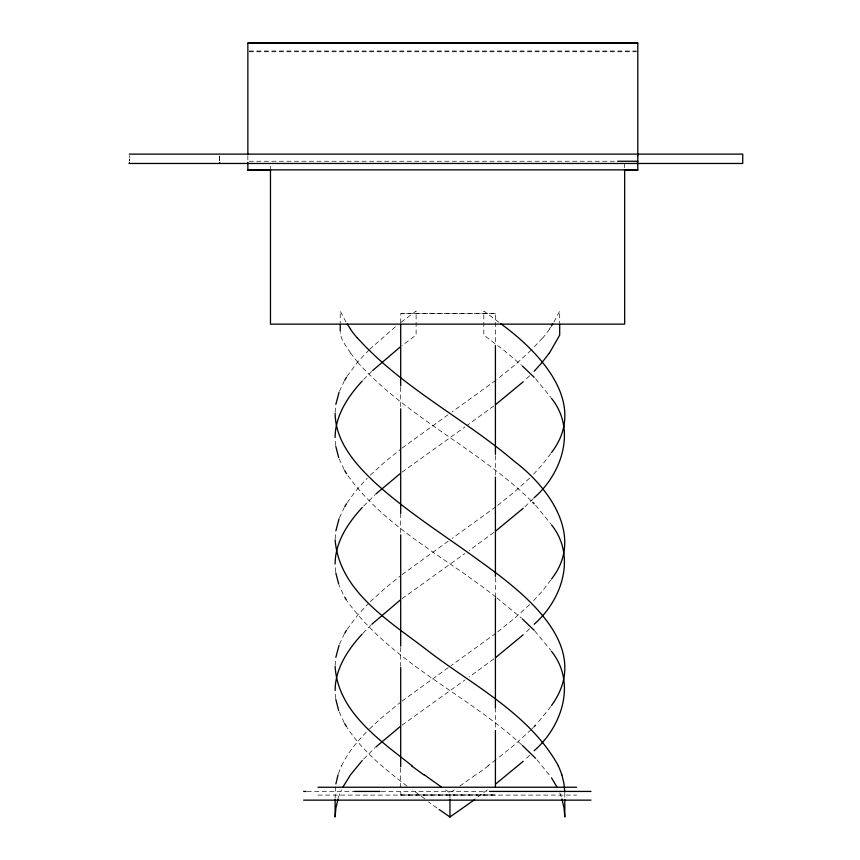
<?xml version="1.0" encoding="UTF-8"?>
<svg xmlns="http://www.w3.org/2000/svg" width="860" height="860" viewBox="0 0 860 860"><rect width="100%" height="100%" fill="white"/><g stroke="black" fill="none" stroke-linecap="round" stroke-linejoin="round"><path stroke-width="0.64" stroke-dasharray="4.3 3.22" d="M129.312 158.777L129.312 161.121L129.301 155.832L129.312 157.606M335.153 412.402L335.712 405.372M335.153 538.908L335.712 531.878M335.153 665.404L335.454 660.383M335.486 786.921L335.131 798.263M339.442 391.321L344.161 381.281M339.442 517.817L344.161 507.776M339.442 644.323L344.161 634.282M341.57 765.787C348.096 752.059 358.082 740.331 368.768 729.656M553.958 322.005L559.699 311.008L559.699 323.048M347.139 376.261L357.566 362.2L368.779 350.171M347.15 502.756L355.083 491.716L367.274 478.16M347.15 629.262L357.566 615.201L368.757 603.161M549.379 329.047L550.755 327.036M550.798 453.564L542.359 464.615L532.652 475.15M550.798 580.07L542.359 591.11L532.652 601.645M550.798 706.565L537.005 723.636M542.37 338.12L531.921 349.418M363.64 506.024L375.057 494.726M362.92 633.272L371.079 624.994M363.64 759.025L375.057 747.727M363.64 379.529L371.875 371.251M531.91 728.904L533.404 727.399M524.869 506.776L533.394 498.488M370.305 475.15L385.28 461.594L400.137 449.554M370.305 601.645L385.28 588.1L400.137 576.049M529.62 478.16L514.656 491.716L496.865 506.024M369.542 728.904L381.775 717.605L400.137 702.545M529.62 604.666L514.656 618.211L496.865 632.519M529.62 628.757L524.869 633.272M531.168 729.656L514.656 744.717L496.833 759.004M529.62 755.263L524.88 759.778M369.553 349.418L396.245 326.026M531.179 350.171L514.645 365.21L496.854 379.518M529.631 375.766L524.869 380.281M401.039 322.253L416.111 311.008L416.111 335.099L402.007 345.591M402.093 448.049L447.813 414.918M402.093 472.14L464.948 426.958M402.093 574.544L449.963 539.908M402.093 598.635L464.948 553.464M402.093 701.04L449.963 666.403M402.093 725.141L464.948 679.959M495.887 380.281L452.113 411.897M493.898 405.877L467.077 425.453M495.854 759.767L487.878 765.787M495.887 506.776L452.113 538.403M493.898 532.372L469.194 550.454M495.887 633.272L451.038 665.651M493.898 658.878L469.194 676.949M475.569 774.86L459.702 786.169M449.963 798.263L449.963 792.909L454.316 789.921M400.695 322.941L400.889 313.524L495.414 313.556L495.414 345.741M495.414 313.556L400.695 313.556M400.695 794.962L495.414 794.962L400.889 794.995L400.695 789.598M249.196 50.998L636.454 50.998M249.196 51.772L636.454 51.772M249.196 161.25L617.695 161.25M307.063 791.426L354.277 791.426M381.302 791.426L486.835 791.426M317.985 795.091L576.608 795.091M445.609 789.921L449.963 792.909M437.009 808.013L428.538 801.971M495.887 597.13C445.856 557.216 385.087 527.771 347.15 474.645M407.038 786.115C384.925 769.13 362.544 751.264 347.15 727.646M496.865 597.883L521.558 618.211M498.897 322.253L483.815 311.008L483.815 335.099L503.68 350.127L521.536 365.231M521.558 744.717C466.002 693.88 392.246 663.028 347.15 601.151M531.168 500.756C477.891 448.92 407.597 417.627 357.556 362.21M535.565 378.776L550.798 397.341M535.576 505.271L550.798 523.847M534.856 631.014L550.798 650.343M537.005 759.778L550.808 776.838M350.547 353.148C346.688 346.612 340.85 340.151 340.227 332.422M345.967 322.005L340.227 311.008L340.227 323.048M344.161 469.625L339.044 458.584M344.161 722.626L339.044 711.586M343.065 594.12L339.044 585.09M335.723 445.534L335.153 438.503M335.712 572.029L335.153 565.009M335.712 698.535L335.153 691.505M219.44 155.864L219.644 160.992M219.483 156.445L219.655 161.121M624.672 163.464L624.672 168.818M564.805 792.909L564.805 798.263M495.414 455.703L495.414 475.816M495.414 577.726L495.414 596.496M495.414 707.801L495.414 730.591M400.695 387.312L400.695 407.425M400.695 513.356L400.695 534.812M400.695 647.451L400.695 666.231M400.695 768.141L400.695 788.255M270.47 166.141L270.47 168.818M247.863 155.606L247.863 161.798M549.572 329.068A157.165 86.505 -19.4 0 1 542.574 338.141M338.431 773.85A147.221 90.149 -9 0 1 341.667 765.798M488.48 765.744A188.179 27.466 -34.7 0 1 476.042 774.914M424.84 798.897A188.179 26.821 34.7 0 1 412.66 789.932M487.265 789.932A188.179 26.821 -34.7 0 1 475.085 798.897M357.76 362.189A157.165 86.236 19.5 0 1 350.74 353.137M338.27 797.94A147.221 90.268 -8.8 0 1 341.463 789.878M559.795 792.899A147.221 90.268 8.8 0 1 561.655 797.94"/><path stroke-width="1.29" d="M129.312 163.464L129.312 162.873L129.301 163.464L742.739 163.464L742.739 154.112L129.301 154.112M637.367 163.464L637.389 161.121M335.131 437.503C335.153 415.713 347.956 396.471 362.243 381.034M335.131 563.999C335.142 542.198 347.977 522.987 362.232 507.529M335.131 690.505C335.142 668.704 347.967 649.483 362.243 634.024M637.604 156.445L637.787 154.112M335.851 404.372L339.044 392.321M335.851 530.867L339.044 518.827M335.851 657.373L339.044 645.322M335.894 783.912L338.023 774.86M338.023 798.951L335.894 808.013L335.131 817L335.131 799.596M343.054 786.868L350.504 774.828L362.243 760.53M344.709 380.281L346.494 377.26M344.709 506.776L346.505 503.767M344.709 633.272L346.505 630.262M551.443 326.026L552.722 324.016M551.496 452.564C589.057 403.523 539.446 351.858 500.821 323.758M551.496 579.059C584.478 537.135 549.648 488.007 514.656 461.594C464.002 418.293 402.555 387.967 357.556 338.12M551.486 705.555C594.701 645.957 522.848 592.045 479.687 560.989C444.534 535.285 407.35 512.076 375.057 482.686C355.578 464.432 335.443 441.642 335.131 413.413M549.379 353.148L559.699 335.099L559.699 324.392M542.37 362.21L534.157 371.251M534.146 726.646L535.576 725.141M534.146 750.737C561.978 726.592 576.651 682.7 551.496 651.342M534.146 497.736C561.988 473.602 576.641 429.71 551.496 398.341M534.146 624.242C561.978 600.097 576.641 556.205 551.496 524.847M372.681 370.499L400.061 347.107M371.853 624.242L400.137 600.14M375.885 493.973L400.137 473.645M523.213 508.281L495.887 530.867M375.885 746.975L400.137 726.646M523.213 634.777L495.887 657.373M523.224 761.283L495.854 783.858M523.213 381.786L495.887 404.372M474.526 799.703L449.963 817L439.148 809.518M247.863 43.172L637.797 43.172M617.695 161.25L637.797 161.25M247.863 169.85L637.797 169.85M270.642 170.355L247.863 170.355L247.863 162.303M624.403 170.355L637.797 170.355L637.797 43L247.863 43L247.863 154.542M317.985 787.244L576.608 787.244M303.612 791.426L306.01 791.426M354.277 791.426L380.045 791.426M489.501 791.426L590.981 791.426M303.612 800.144L590.981 800.144M441.287 786.921L424.356 774.86M412.048 765.787C379.744 740.137 337.733 711.661 335.131 666.403M522.385 618.963L534.146 630.262M522.364 365.984L534.135 377.271M522.385 745.47L535.576 758.273M532.652 502.262L534.146 503.767M350.547 329.047L347.204 324.016M551.496 777.838L556.871 786.868M344.709 470.635L346.505 473.645M344.709 597.13L346.505 600.14M344.709 723.636L346.505 726.646M558.366 765.787C529.631 714.09 474.129 686.043 428.613 651.342C391.203 622.081 339.399 592.346 335.131 539.908M338.7 457.584L335.851 446.534M338.7 584.08L335.851 573.039M338.7 710.586L335.851 699.535M561.903 774.86L564.042 783.912L564.762 791.909M561.903 798.951L564.042 808.013L564.805 817L564.805 799.596M219.666 162.723L219.666 163.292M219.676 162.873L219.676 163.464M624.672 170.151L624.672 324.134L270.47 324.134L270.47 170.151M495.414 345.741L495.414 454.36M495.414 477.16L495.414 576.383M495.414 597.84L495.414 707.801M495.414 730.591L495.414 786.911M449.963 799.596L449.963 817M400.695 324.285L400.695 385.968M400.695 408.769L400.695 513.356M400.695 534.812L400.695 646.118M400.695 667.575L400.695 766.797M340.227 324.392L340.227 331.079M558.258 765.798A147.221 90.149 9 0 1 561.817 774.86M357.351 338.141A157.165 86.505 19.4 0 1 350.353 329.068M423.883 774.914A188.179 27.466 34.7 0 1 411.445 765.744M549.185 353.137A157.165 86.236 -19.5 0 1 542.165 362.189"/></g></svg>
